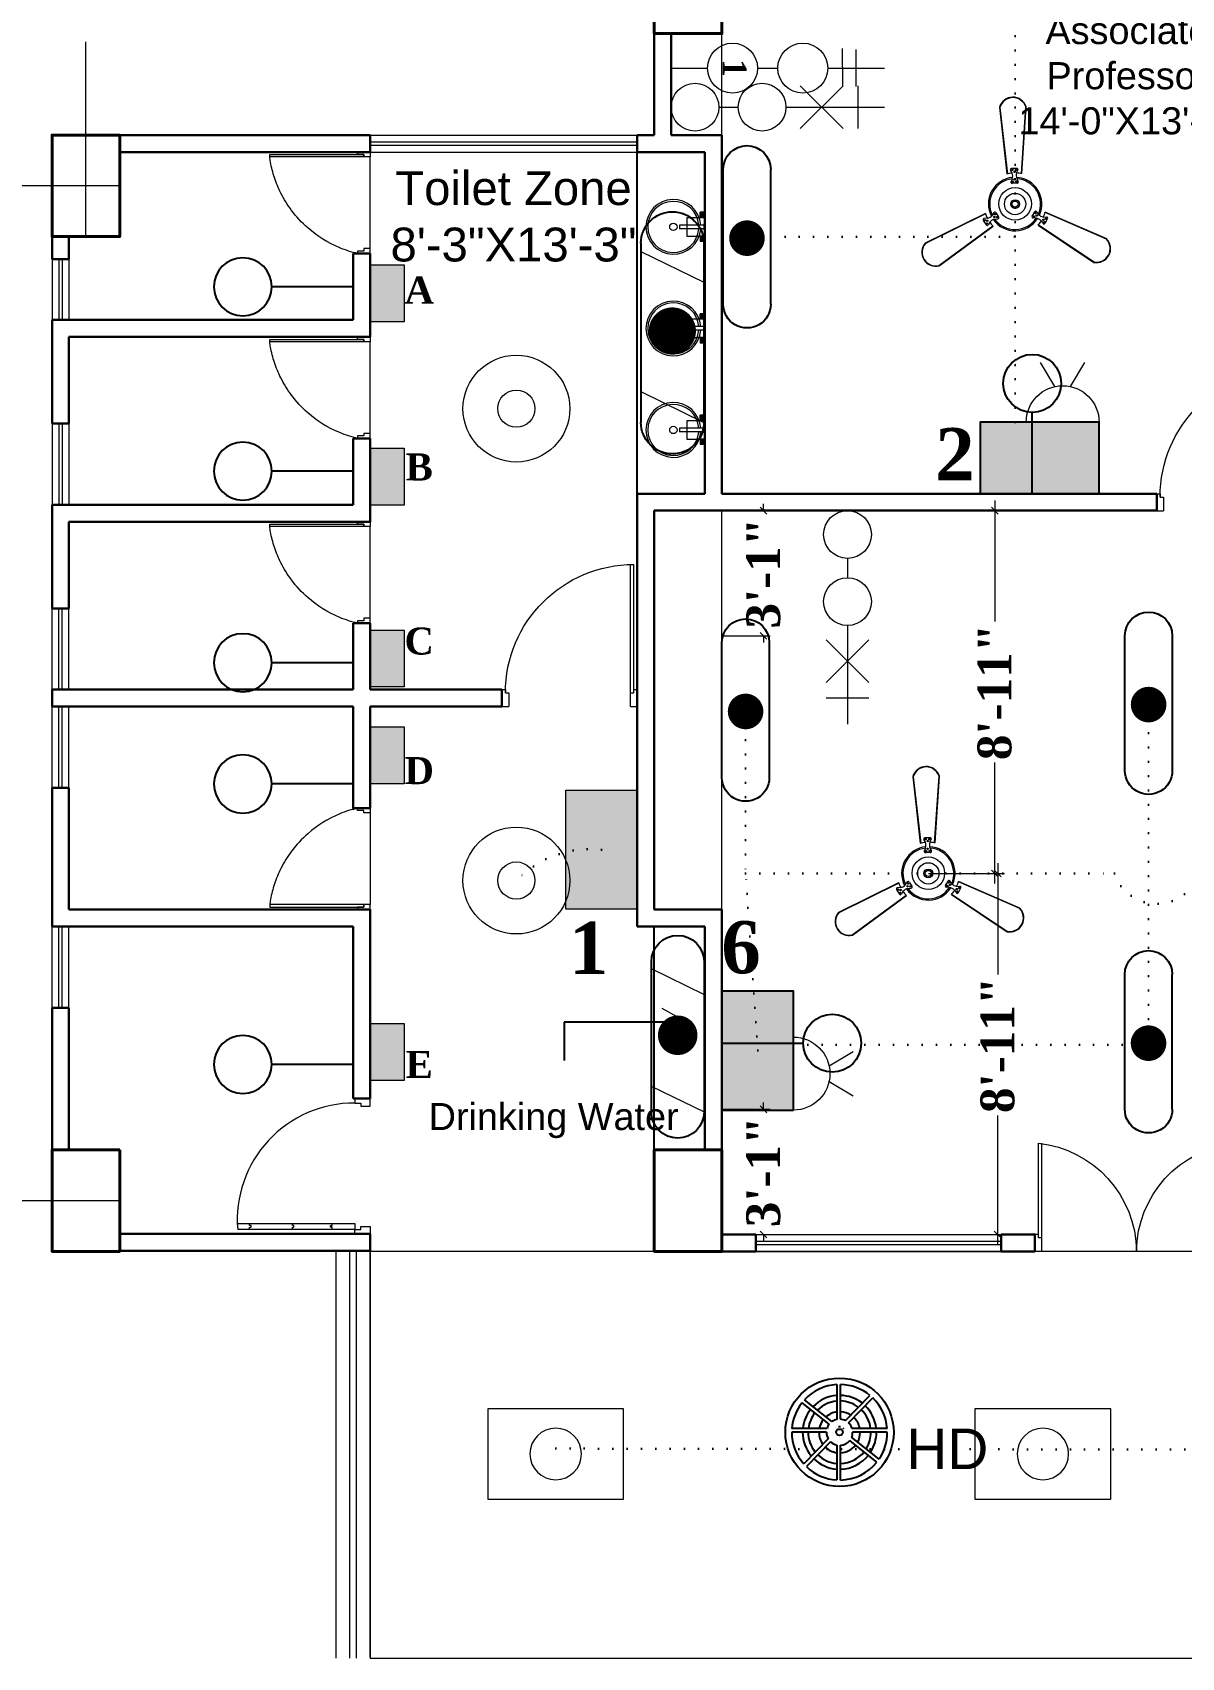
# Model space of a CAD drawing. Header units: inches. Extents: x -12 to 20935469, y -1604 to 24729220.
# Drawn here: x 20824038.1 to 20824377.7, y 24658714.1 to 24659194.3 of the extents above; entities that cross this region are included whole.
import ezdxf

# ---------------------------------------------------------------- set-up
doc = ezdxf.new("R2010")
doc.units = ezdxf.units.IN
doc.header["$LTSCALE"] = 0.03
doc.header["$MEASUREMENT"] = 0
doc.header["$PDMODE"] = 32
doc.header["$PDSIZE"] = 15
for name, pattern in [('ACAD_ISO02W100', [15, 12, -3]), ('ACAD_ISO08W100', [36, 24, -3, 6, -3]), ('DOT', [0.25, 0, -0.25])]:
    doc.linetypes.add(name, pattern=pattern)
for name, color, linetype, lineweight in [('0-elect.fixture-3 fan', 200, 'Continuous', 20), ('2', 7, 'Continuous', 9), ('CL BOX', 90, 'ACAD_ISO02W100', 0), ('column', 1, 'Continuous', 40), ('Dimiention', 75, 'Continuous', 18), ('Door', 7, 'Continuous', 18), ('E-CF', 4, 'Continuous', 30), ('Glass Line', 252, 'Continuous', 9), ('Grid Line', 252, 'Continuous', 18), ('Hatch', 253, 'Continuous', 15), ('line', 7, 'Continuous', 9), ('Main Wall', 7, 'Continuous', 30), ('STAIR', 46, 'Continuous', 15), ('TOILET FIXTURE', 142, 'Continuous', 5), ('wind.', 150, 'Continuous', 20)]:
    doc.layers.add(name, color=color, linetype=linetype, lineweight=lineweight)
for name, color, linetype in [('AC TEXT', 151, 'DOT'), ('DIM TEXT 2025', 7, 'Continuous'), ('FUR', 251, 'Continuous'), ('H', 154, 'Continuous'), ('heat detactor', 8, 'Continuous'), ('SB TEXT', 215, 'DOT'), ('TEXT', 7, 'Continuous'), ('w', 188, 'DOT')]:
    doc.layers.add(name, color=color, linetype=linetype)
doc.styles.add('2', font='swisscl.ttf')
doc.styles.add('RomanS', font='arial.ttf', dxfattribs={"height": 12})
doc.styles.get("Standard").update_dxf_attribs({"font": 'timesbd.ttf'})
doc.dimstyles.new('Standard 8', dxfattribs={"dimtxt": 7, "dimasz": 2, "dimexe": 2, "dimexo": 2, "dimgap": 2, "dimtad": 0, "dimdec": 0, "dimzin": 3, "dimdsep": 46, "dimlunit": 4, "dimtxsty": 'Standard', "dimblk": 'OBLIQUE', "dimcen": 3, "dimdle": 3, "dimclrd": 256, "dimclre": 256, "dimclrt": 256, "dimadec": 0, "dimazin": 0, "dimtfac": 1, "dimtdec": 0, "dimtix": 1, "dimtofl": 0, "dimtmove": 0, "dimatfit": 0, "dimldrblk": 'OBLIQUE', "dimfxl": 1, "dimtolj": 1, "dimtzin": 0, "dimlwd": -1, "dimlwe": -1, "dimarcsym": 0})

# ---------------------------------------------------------------- blocks, each defined once
blk = doc.blocks.new('$D40')
at = {"layer": 'Door'}
for p, q in [((1, 4), (1, 42)), ((2, 0), (2, 41.99)), ((1, 5), (0, 5)), ((40, 5), (38.99, 5)), ((39, 5), (39, 4)), ((2, 0), (0, 0)), ((2, 4), (1, 4)), ((39, 4), (38, 4)), ((38, 4), (38, 0)), ((40, 0), (38, 0))]:
    blk.add_line(p, q, dxfattribs=at)
blk.add_arc((1, 4), 38, 0, 90, dxfattribs=at)
blk = doc.blocks.new('sssss-flat-876')
at = {"layer": 'Door', "linetype": 'Continuous', "ltscale": 3}
blk.add_line((3666.52, 84027.2), (3666.52, 84055.74), dxfattribs=at)
at = {"layer": 'Door', "linetype": 'Continuous', "ltscale": 3, "extrusion": (-7.21527e-09, -3.35624e-18, 1), "elevation": 0}
for points in [[(3666.52, 84057.2), (3666.52, 84055.74), (3668.35, 84055.74), (3668.35, 84056.47), (3670.18, 84056.47), (3670.18, 84057.2)], [(3668.35, 84055.74), (3696.16, 84055.74), (3696.16, 84056.47), (3668.35, 84056.47)]]:
    blk.add_lwpolyline(points, close=True, dxfattribs=at)
at = {"layer": 'Door', "linetype": 'Continuous', "ltscale": 3, "flags": 128}
blk.add_lwpolyline([(3670.18, 84027.2, 0.04096), (3675.47, 84028.9, 0.082496), (3684.93, 84034.78, 0.052187), (3689.72, 84039.97, 0.043988), (3692.86, 84045.05, 0.036571), (3694.75, 84049.63, 0.034751), (3695.92, 84054.2, 0.011435), (3696.16, 84055.74)], format="xyb", dxfattribs=at)
at = {"layer": 'Door', "linetype": 'Continuous', "ltscale": 3}
blk.add_lwpolyline([(3666.52, 84027.2), (3666.52, 84028.66), (3668.35, 84028.66), (3668.35, 84027.93), (3670.18, 84027.93), (3670.18, 84027.2)], close=True, dxfattribs=at)
blk = doc.blocks.new('Door_45')
at = {"layer": 'Door'}
for p, q in [((1.5, 4.97), (1.5, 43.97)), ((3.5, 44.03), (3.5, 4.97)), ((1.5, 40.03), (2.25, 40.03)), ((2.25, 40.03), (2.25, 39.53)), ((2.25, 39.53), (2.75, 39.53)), ((2.75, 39.53), (2.75, 40.03)), ((2.75, 40.03), (3.5, 40.03)), ((1.5, 25.77), (2.25, 25.77)), ((2.25, 25.77), (2.25, 25.27)), ((2.25, 25.27), (2.75, 25.27)), ((2.75, 25.77), (3.5, 25.77)), ((2.75, 25.27), (2.75, 25.77)), ((1.5, 12.57), (2.25, 12.57)), ((2.25, 12.57), (2.25, 13.07)), ((2.25, 13.07), (2.75, 13.07)), ((2.75, 13.07), (2.75, 12.57)), ((2.75, 12.57), (3.5, 12.57)), ((0, -0.03), (0, 4.97)), ((0, 4.97), (1.5, 4.97)), ((3.5, 4.97), (1.5, 4.97)), ((1.5, 4.97), (1.5, 2.97)), ((1.5, 2.97), (2.5, 2.97)), ((2.5, 2.97), (2.5, -0.03)), ((42.5, 3), (42.5, -0.03)), ((43.5, 3), (42.5, 3)), ((45, 5), (43.5, 5)), ((43.5, 5), (43.5, 3)), ((45, -0.03), (45, 5)), ((2.5, -0.03), (0, -0.03)), ((42.5, -0.03), (45, -0.03))]:
    blk.add_line(p, q, dxfattribs=at)
blk.add_arc((4.66, 5.26), 38.84, 359.6233, 94.6685, dxfattribs=at)
blk = doc.blocks.new('7-flat-72')
at = {"layer": 'Glass Line', "color": 8, "ltscale": 20}
for p, q in [((-64476.55, 376959.41), (-64476.55, 376966.61)), ((-64475.47, 376966.61), (-64476.55, 376966.61)), ((-64475.47, 376959.41), (-64475.47, 376966.61)), ((-64478.71, 376960.49), (-64480.33, 376960.49)), ((-64480.33, 376959.52), (-64480.33, 376960.49)), ((-64478.71, 376959.52), (-64480.33, 376959.52)), ((-64480.33, 376959.05), (-64480.33, 376959.41)), ((-64478.71, 376959.41), (-64480.33, 376959.41)), ((-64478.71, 376959.05), (-64480.33, 376959.05)), ((-64480.28, 376959.52), (-64480.28, 376960.49)), ((-64480.15, 376959.52), (-64480.15, 376960.49)), ((-64480.15, 376959.41), (-64480.15, 376959.52)), ((-64479.92, 376959.52), (-64479.92, 376960.49)), ((-64479.52, 376959.52), (-64479.52, 376960.49)), ((-64479.13, 376959.52), (-64479.13, 376960.49)), ((-64478.9, 376959.52), (-64478.9, 376960.49)), ((-64478.89, 376959.41), (-64478.89, 376959.52)), ((-64478.77, 376959.52), (-64478.77, 376960.49)), ((-64478.71, 376959.52), (-64478.71, 376960.49)), ((-64478.71, 376959.05), (-64478.71, 376959.41)), ((-64475.11, 376959.41), (-64476.91, 376959.41)), ((-64476.91, 376959.05), (-64476.91, 376959.41)), ((-64475.11, 376959.05), (-64476.91, 376959.05)), ((-64475.11, 376959.05), (-64475.11, 376959.41)), ((-64473.31, 376960.49), (-64471.69, 376960.49)), ((-64473.31, 376959.52), (-64473.31, 376960.49)), ((-64473.31, 376959.52), (-64471.69, 376959.52)), ((-64473.31, 376959.05), (-64473.31, 376959.41)), ((-64473.31, 376959.41), (-64471.69, 376959.41)), ((-64473.31, 376959.05), (-64471.69, 376959.05)), ((-64473.26, 376959.52), (-64473.26, 376960.49)), ((-64473.13, 376959.52), (-64473.13, 376960.49)), ((-64473.13, 376959.41), (-64473.13, 376959.52)), ((-64472.9, 376959.52), (-64472.9, 376960.49)), ((-64472.5, 376959.52), (-64472.5, 376960.49)), ((-64472.11, 376959.52), (-64472.11, 376960.49)), ((-64471.88, 376959.52), (-64471.88, 376960.49)), ((-64471.87, 376959.41), (-64471.87, 376959.52)), ((-64471.75, 376959.52), (-64471.75, 376960.49)), ((-64471.69, 376959.52), (-64471.69, 376960.49)), ((-64471.69, 376959.05), (-64471.69, 376959.41))]:
    blk.add_line(p, q, dxfattribs=at)
blk.add_circle((-64476.02, 376968.4, 0), 1.08, dxfattribs=at)
for radius, start, end in [(8.1, 273.8334, 266.1883), (7.55, 274.115, 265.9068)]:
    blk.add_arc((-64476.02, 376968.4, 0), radius, start, end, dxfattribs=at)
blk = doc.blocks.new('SFSFSFS-flat-72')
at = {"layer": 'TOILET FIXTURE', "ltscale": 0.2}
blk.add_lwpolyline([(-3918.47, -3608.1), (-3918.47, -3602.7), (-3923.87, -3602.7), (-3923.87, -3608.1)], close=True, dxfattribs=at)
at = {"layer": 'TOILET FIXTURE', "ltscale": 20}
blk.add_blockref('7-flat-72', (60554.84, -380567.16), dxfattribs=at)
blk = doc.blocks.new('A$C36295410')
at = {"layer": 'Door'}
for p, q in [((1, 4), (1, 32)), ((2, 0), (2, 31.98)), ((58, 0), (58, 31.98)), ((59, 4), (59, 32)), ((1, 5), (0, 5)), ((59, 5), (60, 5)), ((2, 4), (1, 4)), ((58, 4), (59, 4)), ((2, 0), (0, 0)), ((58, 0), (60, 0))]:
    blk.add_line(p, q, dxfattribs=at)
for centre, start, end in [((-2.53, -0.34), 0.5906, 83.7783), ((62.53, -0.34), 96.2217, 179.4094)]:
    blk.add_arc(centre, 32.53, start, end, dxfattribs=at)
blk = doc.blocks.new('GRID')
at = {"layer": 'Grid Line', "color": 252, "linetype": 'ACAD_ISO08W100', "lineweight": 9, "ltscale": 80, "true_color": 0x939598}
for p, q in [((20820144.28, 24639296.33), (20820144.28, 24639521.54)), ((20820154.14, 24639311.34), (20819943.28, 24639311.34)), ((20820154.14, 24639011.47), (20819943.28, 24639011.47))]:
    blk.add_line(p, q, dxfattribs=at)
blk = doc.blocks.new('_Oblique')
at = {"color": 0, "linetype": 'ByBlock', "lineweight": -2}
blk.add_line((-0.5, -0.5), (0.5, 0.5), dxfattribs=at)
blk = doc.blocks.new('*D119')
at = {"layer": 'Defpoints', "color": 0, "transparency": 16777216}
for p in [(20824302.87, 24658945.83), (20824323.36, 24658945.83), (20824302.87, 24658839.14)]:
    blk.add_point(p, dxfattribs=at)
at = {"layer": 'DIM TEXT 2025', "lineweight": 0, "transparency": 16777216}
for p, q in [((20824323.36, 24658948.83), (20824323.36, 24658915.95)), ((20824302.87, 24658945.83), (20824325.36, 24658945.83)), ((20824323.36, 24658836.14), (20824323.36, 24658874.34)), ((20824302.87, 24658839.14), (20824325.36, 24658839.14))]:
    blk.add_line(p, q, dxfattribs=at)
at = {"layer": 'DIM TEXT 2025', "lineweight": 0, "transparency": 16777216, "xscale": 2, "yscale": 2, "zscale": 2}
for p, rotation in [((20824323.36, 24658945.83), 90), ((20824323.36, 24658839.14), 270)]:
    blk.add_blockref('_Oblique', p, dxfattribs=dict(at, rotation=rotation))
at = {"layer": 'DIM TEXT 2025', "lineweight": 0, "transparency": 16777216, "insert": (20824323.36, 24658895.15), "char_height": 10, "attachment_point": 5, "rotation": 90}
blk.add_mtext('\\A1;8\'-11"', dxfattribs=at)
blk = doc.blocks.new('*D120')
at = {"layer": 'Defpoints', "color": 0, "transparency": 16777216}
for p in [(20824302.88, 24659053.02), (20824322.48, 24659053.02), (20824302.87, 24658945.83)]:
    blk.add_point(p, dxfattribs=at)
at = {"layer": 'DIM TEXT 2025', "lineweight": 0, "transparency": 16777216}
for p, q in [((20824302.88, 24659053.02), (20824324.48, 24659053.02)), ((20824322.48, 24659056.02), (20824322.48, 24659020.23)), ((20824322.48, 24658942.83), (20824322.48, 24658978.62)), ((20824302.87, 24658945.83), (20824324.48, 24658945.83))]:
    blk.add_line(p, q, dxfattribs=at)
at = {"layer": 'DIM TEXT 2025', "lineweight": 0, "transparency": 16777216, "xscale": 2, "yscale": 2, "zscale": 2}
for p, rotation in [((20824322.48, 24659053.02), 90), ((20824322.48, 24658945.83), 270)]:
    blk.add_blockref('_Oblique', p, dxfattribs=dict(at, rotation=rotation))
at = {"layer": 'DIM TEXT 2025', "lineweight": 0, "transparency": 16777216, "insert": (20824322.48, 24658999.43), "char_height": 10, "attachment_point": 5, "rotation": 90}
blk.add_mtext('\\A1;8\'-11"', dxfattribs=at)
blk = doc.blocks.new('E-CF')
at = {"layer": '0-elect.fixture-3 fan', "color": 230, "linetype": 'ByBlock', "lineweight": 13, "ltscale": 5}
for p, q in [((-1.45, 6.53), (-2.38, 20.87)), ((-1.35, 6.55), (-2.29, 20.85)), ((3.24, 20.73), (1.65, 6.48)), ((3.34, 20.73), (1.74, 6.45)), ((-19.63, -7.46), (-6.46, -1.71)), ((-19.57, -7.54), (-6.43, -1.8)), ((6.34, -2.1), (19.2, -8.44)), ((6.37, -2.01), (19.25, -8.36)), ((-4.99, -4.44), (-16.92, -12.4)), ((-4.93, -4.51), (-16.88, -12.49)), ((16.28, -13.26), (4.71, -4.73)), ((16.32, -13.17), (4.78, -4.66))]:
    blk.add_line(p, q, dxfattribs=at)
at = {"layer": '0-elect.fixture-3 fan', "color": 232, "linetype": 'ByBlock', "lineweight": 13, "ltscale": 5}
for p, q in [((-0.33, 6.68), (-0.62, 7.28)), ((-0.29, 7.46), (-0.15, 7.2)), ((-0.02, 6.87), (0.23, 7.01)), ((0.48, 7.43), (0.62, 7.18)), ((0.63, 6.66), (0.96, 7.25)), ((-0.35, 5.43), (-0.66, 4.81)), ((-0.35, 4.97), (-0.22, 4.72)), ((0.04, 5.2), (0.29, 5.33)), ((0.42, 4.9), (0.56, 4.65)), ((0.6, 5.41), (0.87, 4.78)), ((-6.08, -2.77), (-6.75, -2.79)), ((-6.68, -3.29), (-6.53, -3.05)), ((-5.94, -3.44), (-6.18, -3.29)), ((-4.99, -2.18), (-4.57, -1.62)), ((-4.52, -2.55), (-4.76, -2.41)), ((-4.53, -3.01), (-3.84, -2.97)), ((-4.46, -2.08), (-4.31, -1.83)), ((-4.13, -2.78), (-3.98, -2.54)), ((4.38, -3.22), (3.69, -3.14)), ((4.03, -2.81), (3.74, -2.8)), ((4.47, -2.17), (4.18, -2.17)), ((4.47, -2.63), (4.47, -2.91)), ((4.87, -2.41), (4.49, -1.83)), ((5.94, -3.05), (6.61, -3.1)), ((5.95, -3.42), (5.94, -3.7)), ((6.6, -3.47), (6.31, -3.46)), ((-6.31, -3.97), (-6.16, -3.73)), ((-5.62, -3.61), (-6, -4.17)), ((5.44, -3.87), (5.79, -4.45)), ((6.19, -4.13), (5.9, -4.12))]:
    blk.add_line(p, q, dxfattribs=at)
at = {"layer": '0-elect.fixture-3 fan', "color": 5, "lineweight": 13}
blk.add_line((0, 0), (0, 0), dxfattribs=at)
at = {"layer": '0-elect.fixture-3 fan', "color": 230, "linetype": 'ByBlock', "lineweight": 13, "ltscale": 5, "extrusion": (0, 0, -1)}
for centre, major_axis, start_param, end_param in [((0.46, 19.91), (-2.12, 2.12), 5.823867, 8.359631), ((0.46, 19.91), (-2.05, 2.05), 5.830329, 8.353169), ((0, 0), (-4.05, 4.05), 5.068563, 7.021343), ((0, 0), (-3.85, 3.85), 5.085186, 7.003917), ((0, 0), (4.72, 4.72), -1.003222, -0.833722), ((0, 0), (-4.05, 4.05), 0.879773, 2.832553), ((0, 0), (-3.85, 3.85), 0.896396, 2.815126), ((0, 0), (4.72, 4.72), -0.690743, -0.521244), ((0, 0), (-4.72, 4.72), 5.068843, 5.238343), ((0, 0), (4.05, 4.05), 1.403372, 3.356151), ((0, 0), (-3.85, 3.85), 2.990791, 4.909522), ((0, 0), (-4.72, 4.72), 2.66197, 2.831469), ((0, 0), (4.72, 4.72), 3.185569, 3.355068), ((0, 0), (4.72, 4.72), 1.403652, 1.573151), ((-17.47, -9.55), (-2.12, 2.12), 3.729471, 6.265236), ((-17.47, -9.55), (-2.05, 2.05), 3.735934, 6.258773), ((17, -10.35), (-2.12, 2.12), 1.635076, 4.170841), ((17, -10.35), (2.05, 2.05), 0.070743, 2.593582)]:
    blk.add_ellipse(centre, major_axis=major_axis, ratio=1, start_param=start_param, end_param=end_param, dxfattribs=at)
at = {"layer": '0-elect.fixture-3 fan', "color": 232, "linetype": 'ByBlock', "lineweight": 13, "ltscale": 5, "extrusion": (0, 0, -1)}
for centre, major_axis, start_param, end_param in [((-0.41, 7.39), (-0.169, 0.169), 5.038692, 7.013305), ((0, 0), (5.4, 5.4), -0.840677, -0.683789), ((-0.22, 7.33), (0.101, 0.101), 3.926991, 10.210176), ((0.11, 6.94), (0.101, 0.101), 3.926991, 10.210176), ((0.55, 7.31), (0.101, 0.101), 3.926991, 10.210176), ((0.75, 7.36), (-0.169, 0.169), 0.887007, 2.86162), ((-0.44, 4.71), (0.169, 0.169), 2.26283, 4.381754), ((-0.28, 4.84), (0.101, 0.101), 3.926991, 10.210176), ((0, 0), (3.17, 3.17), -0.878763, -0.645703), ((-2.18, 6.1), (-1.37, 1.37), 2.052913, 2.705807), ((0.17, 5.27), (0.101, 0.101), 3.926991, 10.210176), ((0.49, 4.78), (0.101, 0.101), 3.926991, 10.210176), ((2.58, 5.99), (1.46, 1.46), 3.643048, 4.257264), ((0.66, 4.68), (0.169, 0.169), 0.376965, 2.49589), ((-6.75, -3.02), (0.169, 0.169), 3.505001, 5.479614), ((0, 0), (-5.4, 5.4), 4.91891, 5.075797), ((-6.6, -3.17), (0.101, 0.101), 3.926991, 10.210176), ((-6.06, -3.36), (0.101, 0.101), 3.926991, 10.210176), ((-6.47, -0.75), (1.46, 1.46), 1.548653, 2.162869), ((-4.19, -4.93), (-1.37, 1.37), 6.241703, 6.894597), ((-4.64, -2.48), (-0.101, 0.101), 5.497787, 11.780972), ((-4.38, -1.76), (-0.169, 0.169), 6.136552, 8.255476), ((-4.38, -1.96), (-0.101, 0.101), 5.497787, 11.780972), ((-4.05, -2.66), (0.101, 0.101), 3.926991, 10.210176), ((0, 0), (-3.17, 3.17), 4.880824, 5.113884), ((-3.86, -2.73), (0.169, 0.169), 0.168435, 2.287359), ((3.72, -2.9), (0.169, 0.169), 2.471361, 4.590285), ((0, 0), (-3.17, 3.17), 2.786429, 3.019489), ((3.89, -2.81), (0.101, 0.101), 3.926991, 10.210176), ((4.29, -1.97), (-0.169, 0.169), 5.928021, 8.046946), ((4.33, -2.17), (0.101, 0.101), 3.926991, 10.210176), ((4.47, -2.77), (0.101, 0.101), 3.926991, 10.210176), ((3.89, -5.22), (-1.46, 1.46), 1.025054, 1.63927), ((6.36, -1.16), (1.37, 1.37), 2.576511, 3.229406), ((5.95, -3.56), (-0.101, 0.101), 5.497787, 11.780972), ((0, 0), (-5.4, 5.4), 2.824515, 2.981402), ((6.45, -3.47), (-0.101, 0.101), 5.497787, 11.780972), ((6.6, -3.33), (-0.169, 0.169), 0.849902, 2.824515), ((-6.19, -4.04), (0.169, 0.169), 1.373501, 3.348114), ((-6.24, -3.85), (0.101, 0.101), 3.926991, 10.210176), ((6, -4.32), (-0.169, 0.169), 2.981402, 4.956015), ((6.05, -4.13), (0.101, 0.101), 3.926991, 10.210176)]:
    blk.add_ellipse(centre, major_axis=major_axis, ratio=1, start_param=start_param, end_param=end_param, dxfattribs=at)
at = {"layer": '0-elect.fixture-3 fan', "linetype": 'ByBlock', "lineweight": 13, "ltscale": 5, "extrusion": (0, 0, -1)}
blk.add_ellipse((0.01, 0.03), major_axis=(-2.47, 2.47), ratio=1, start_param=5.497787, end_param=11.780972, dxfattribs=at)
at = {"layer": '0-elect.fixture-3 fan', "color": 200, "linetype": 'ByBlock', "lineweight": 13, "ltscale": 5, "extrusion": (0, 0, -1)}
blk.add_ellipse((0, 0), major_axis=(-1.61, 1.61), ratio=1, start_param=5.497787, end_param=11.780972, dxfattribs=at)
at = {"layer": '0-elect.fixture-3 fan', "color": 190, "linetype": 'ByBlock', "lineweight": 13, "ltscale": 5, "extrusion": (0, 0, -1)}
for major_axis, start_param, end_param in [((0.666, 0.666), 3.926991, 10.210176), ((-0.461, 0.461), 5.497787, 11.780972)]:
    blk.add_ellipse((0, 0), major_axis=major_axis, ratio=1, start_param=start_param, end_param=end_param, dxfattribs=at)
blk = doc.blocks.new('*D121')
at = {"layer": 'Defpoints', "color": 0, "transparency": 16777216}
for p in [(20824241.85, 24658876.13), (20824254.13, 24658876.13), (20824241.87, 24658839.14)]:
    blk.add_point(p, dxfattribs=at)
at = {"layer": 'DIM TEXT 2025', "lineweight": 0, "transparency": 16777216}
for p, q in [((20824241.85, 24658876.13), (20824256.13, 24658876.13)), ((20824254.13, 24658876.13), (20824254.13, 24658878.13)), ((20824241.87, 24658839.14), (20824256.13, 24658839.14)), ((20824254.13, 24658839.14), (20824254.13, 24658837.14))]:
    blk.add_line(p, q, dxfattribs=at)
at = {"layer": 'DIM TEXT 2025', "lineweight": 0, "transparency": 16777216, "xscale": 2, "yscale": 2, "zscale": 2}
for p, rotation in [((20824254.13, 24658876.13), 270), ((20824254.13, 24658839.14), 90)]:
    blk.add_blockref('_Oblique', p, dxfattribs=dict(at, rotation=rotation))
at = {"layer": 'DIM TEXT 2025', "lineweight": 0, "transparency": 16777216, "insert": (20824254.13, 24658857.64), "char_height": 10, "attachment_point": 5, "rotation": 90}
blk.add_mtext('\\A1;3\'-1"', dxfattribs=at)
blk = doc.blocks.new('*D122')
at = {"layer": 'Defpoints', "color": 0, "transparency": 16777216}
for p in [(20824241.85, 24659053.03), (20824254.13, 24659053.03), (20824241.87, 24659016.04)]:
    blk.add_point(p, dxfattribs=at)
at = {"layer": 'DIM TEXT 2025', "lineweight": 0, "transparency": 16777216}
for p, q in [((20824241.85, 24659053.03), (20824256.13, 24659053.03)), ((20824254.13, 24659053.03), (20824254.13, 24659055.03)), ((20824241.87, 24659016.04), (20824256.13, 24659016.04)), ((20824254.13, 24659016.04), (20824254.13, 24659014.04))]:
    blk.add_line(p, q, dxfattribs=at)
at = {"layer": 'DIM TEXT 2025', "lineweight": 0, "transparency": 16777216, "xscale": 2, "yscale": 2, "zscale": 2}
for p, rotation in [((20824254.13, 24659053.03), 270), ((20824254.13, 24659016.04), 90)]:
    blk.add_blockref('_Oblique', p, dxfattribs=dict(at, rotation=rotation))
at = {"layer": 'DIM TEXT 2025', "lineweight": 0, "transparency": 16777216, "insert": (20824254.13, 24659034.54), "char_height": 10, "attachment_point": 5, "rotation": 90}
blk.add_mtext('\\A1;3\'-1"', dxfattribs=at)
blk = doc.blocks.new('FDDF')
at = {"layer": 'line', "color": 6, "linetype": 'Continuous', "lineweight": 25, "ltscale": 50}
for p, q in [((7351582.6, 3307777.3), (7351582.6, 3307351.8)), ((7351732.3, 3307777.3), (7351732.3, 3307351.8))]:
    blk.add_line(p, q, dxfattribs=at)
at = {"layer": 'line', "color": 6, "linetype": 'Continuous', "lineweight": 40, "ltscale": 50, "const_width": 56.1}
blk.add_lwpolyline([(7351657.4, 3307596.9, 1), (7351657.4, 3307540.8, 1)], format="xyb", close=True, dxfattribs=at)
at = {"layer": 'line', "color": 6, "linetype": 'Continuous', "lineweight": 25, "ltscale": 50}
for centre, start, end in [((7351657.4, 3307777.3), 0, 180), ((7351657.4, 3307351.8), 180, 0)]:
    blk.add_arc(centre, 74.8, start, end, dxfattribs=at)
blk = doc.blocks.new('bulb')
at = {"layer": 'line', "color": 4, "lineweight": 25, "ltscale": 50}
for p, q in [((20823168.7, 24658803.9), (20823168.7, 24658777.61)), ((20823168.7, 24658790.76), (20823209.88, 24658790.76))]:
    blk.add_line(p, q, dxfattribs=at)
blk.add_circle((20823224.56, 24658790.76), 14.68, dxfattribs=at)
blk = doc.blocks.new('fgftrfteter')
at = {"layer": 'Dimiention', "color": 4, "ltscale": 50}
for p, q in [((4580894.6, 2288122.5), (4580807.5, 2288269.4)), ((4580988.8, 2288122.5), (4581075.8, 2288269.4)), ((4580719.7, 2287905.6), (4581163.6, 2287905.6))]:
    blk.add_line(p, q, dxfattribs=at)
blk.add_arc((4580941.7, 2287905.6), 221.9, 0, 180, dxfattribs=at)
blk = doc.blocks.new('2PIN')
at = {"layer": 'H', "true_color": 0x000000, "transparency": 33554567}
h = blk.add_hatch(color=18, dxfattribs=at)
h.dxf.hatch_style = 1
h.paths.add_polyline_path([(20823026.99, 24658981.16), (20822972.29, 24658981.16), (20822972.29, 24658948.3), (20823026.99, 24658948.3)])
blk.add_lwpolyline([(20822972.29, 24658981.16), (20823026.99, 24658981.16), (20823026.99, 24658948.3), (20822972.29, 24658948.3)], close=True)
at = {"layer": '2', "color": 6, "lineweight": 25, "transparency": 33554648, "xscale": 0.07559514081214198, "yscale": 0.07559514081214198, "zscale": 0.07559514081214198}
blk.add_blockref('fgftrfteter', (20476692.14, 24486026.62), dxfattribs=at)
blk = doc.blocks.new('JJUJUJUKI')
at = {"layer": 'line', "color": 6, "ltscale": 50}
for p, q in [((7363094.9, 3291793.9), (7362945.3, 3291866.9)), ((7363094.9, 3291460.9), (7362945.3, 3291533.9))]:
    blk.add_line(p, q, dxfattribs=at)
at = {"layer": 'line', "color": 5, "xscale": -1, "rotation": 180}
blk.add_blockref('FDDF', (11362.6, 6599218.7), dxfattribs=at)
blk = doc.blocks.new('RTRT')
at = {"layer": 'line', "color": 5}
blk.add_blockref('JJUJUJUKI', (0, 0), dxfattribs=at)
blk = doc.blocks.new('JUJUJUKIII')
at = {"layer": 'H', "ltscale": 50, "true_color": 0x999999, "transparency": 33554556}
h = blk.add_hatch(color=253, dxfattribs=at)
h.dxf.hatch_style = 1
h.paths.add_polyline_path([(7363219.9, 3291034.2), (7363425.7, 3291034.2), (7363425.7, 3291376.7), (7363219.9, 3291376.7)])
at = {"layer": 'Dimiention', "color": 4, "ltscale": 50}
blk.add_lwpolyline([(7363219.9, 3291034.2), (7363425.7, 3291034.2), (7363425.7, 3291376.7), (7363219.9, 3291376.7)], close=True, dxfattribs=at)
blk = doc.blocks.new('GGGFGFG')
at = {"layer": 'line', "color": 4, "ltscale": 50}
for p, q in [((7356688.2, 3293208.1), (7357003, 3293208.1)), ((7356688.2, 3292998.4), (7356688.2, 3293208.1)), ((7357003, 3293208.1), (7357003, 3292998.4)), ((7357003, 3292998.4), (7356688.2, 3292998.4))]:
    blk.add_line(p, q, dxfattribs=at)
blk.add_circle((7356845.6, 3293103.2), 59.6, dxfattribs=at)
blk = doc.blocks.new('GYTT')
at = {"layer": 'line', "color": 4, "ltscale": 50}
for radius in [19.73, 6.87]:
    blk.add_circle((20859470.76, -1441350.36), radius, dxfattribs=at)
blk = doc.blocks.new('rfgrtrtgrtgr')
at = {"layer": 'Dimiention', "ltscale": 50}
for p, q in [((11249437.2, 1692057.9), (11249437.5, 1691968.7)), ((11249469.8, 1692055.5), (11249470, 1691966.3)), ((11249506, 1692013.3), (11249368.7, 1692013.3)), ((11249675.2, 1692013.3), (11249626.5, 1692013.3)), ((11249883.8, 1692013.3), (11249795.7, 1692013.3))]:
    blk.add_line(p, q, dxfattribs=at)
for centre in [(11249566.2, 1692013.3), (11249735.5, 1692013.3)]:
    blk.add_circle(centre, 60.2, dxfattribs=at)
blk = doc.blocks.new('gy')
at = {"layer": 'Dimiention', "color": 18, "ltscale": 50, "true_color": 0x000000}
for p, q in [((3543686.26, 5183217.13), (3543686.26, 5183211.14)), ((3543688.4, 5183217.13), (3543694.39, 5183211.14)), ((3543694.39, 5183217.13), (3543688.4, 5183211.14)), ((3543696.38, 5183214.14), (3543682.58, 5183214.14)), ((3543705.77, 5183214.14), (3543703.06, 5183214.14))]:
    blk.add_line(p, q, dxfattribs=at)
for centre in [(3543699.72, 5183214.14), (3543709.11, 5183214.14)]:
    blk.add_circle(centre, 3.34, dxfattribs=at)
blk = doc.blocks.new('heat detaCTOR')
for p, q in [((20826806.99, 24664335.71), (20826806.99, 24664325.41)), ((20826808.1, 24664325.48), (20826808.1, 24664335.73)), ((20826804.72, 24664323.99), (20826796.69, 24664330.35)), ((20826805.53, 24664324.77), (20826797.4, 24664331.19)), ((20826809.56, 24664325.06), (20826816.75, 24664332.51)), ((20826810.46, 24664324.4), (20826817.58, 24664331.78)), ((20826803.91, 24664321.62), (20826793.66, 24664321.62)), ((20826804.07, 24664322.73), (20826793.7, 24664322.73)), ((20826819.48, 24664313.72), (20826811.36, 24664320.16)), ((20826821.85, 24664322.73), (20826811.48, 24664322.73)), ((20826821.9, 24664321.62), (20826811.65, 24664321.62)), ((20826804.41, 24664319.72), (20826797.2, 24664312.27)), ((20826805.09, 24664318.84), (20826797.97, 24664311.46)), ((20826806.99, 24664317.83), (20826806.99, 24664307.52)), ((20826808.1, 24664307.5), (20826808.1, 24664317.77)), ((20826818.83, 24664312.83), (20826810.79, 24664319.19))]:
    blk.add_line(p, q)
at = {"layer": 'heat detactor'}
for radius in [16.02, 0.961]:
    blk.add_circle((20826807.78, 24664321.62), radius, dxfattribs=at)
at = {"layer": 'heat detactor', "ltscale": 50}
for radius, start, end in [(14.12, 93.1805, 137.2895), (14.12, 50.5228, 88.685), (14.12, 141.7875, 175.4795), (9.26, 95.4082, 134.2403), (9.26, 53.6686, 87.7533), (14.12, 4.5205, 46.0244), (9.26, 141.9072, 172.3309), (6.08, 142.0004, 169.5114), (6.08, 97.3867, 131.5175), (3.87, 101.6639, 125.5893), (6.08, 56.4828, 86.9346), (3.87, 62.6166, 85.1763), (6.08, 10.4886, 45.9945), (9.26, 7.6691, 45.9996), (14.12, 179.9779, 221.5042), (9.26, 180, 218.3584), (6.08, 180, 215.5442), (3.87, 180, 209.4431), (3.87, 142.2004, 163.3657), (1.65, 78.6551, 101.3184), (1.65, 42.0404, 45.9436), (3.87, 16.6343, 45.9836), (3.87, 337.7128, 0), (6.08, 331.7846, 0), (9.26, 329.0619, 0), (14.12, 326.0126, 0.0221), (9.26, 226.0274, 264.5918), (6.08, 226.0325, 262.6133), (3.87, 226.0434, 258.3361), (3.87, 274.8237, 321.1017), (6.08, 273.0654, 321.3017), (9.26, 272.2467, 321.395), (14.12, 226.0026, 266.8195), (14.12, 271.315, 321.5146)]:
    blk.add_arc((20826807.78, 24664321.62), radius, start, end, dxfattribs=at)
at = {"layer": 'heat detactor'}
for start, end in [(94.5899, 135.3638), (52.5077, 88.0926), (6.5061, 46.0017), (141.8685, 173.4939), (180, 219.5193), (327.9383, 0), (226.0253, 265.4101), (271.9074, 321.4336)]:
    blk.add_arc((20826807.78, 24664321.62), 10.91, start, end, dxfattribs=at)
at = {"insert": (20826827.55, 24664322.73), "char_height": 12, "attachment_point": 1, "style": 'RomanS'}
blk.add_mtext_dynamic_manual_height_columns('HD', width=23.193, gutter_width=60, heights=[0], dxfattribs=at)

msp = doc.modelspace()

# ---------------------------------------------------------------- linework, layer by layer
for p, q in [((20824216.85, 24659058.03), (20824216.85, 24659158.99)), ((20824221.85, 24658864.1), (20824221.85, 24658930.14)), ((20824231.47, 24658901.84), (20824195.24, 24658901.84)), ((20824195.24, 24658901.84), (20824195.24, 24658890.59)), ((20824132.85, 24658839.3), (20824137.85, 24658839.3)), ((20824132.87, 24658839.3), (20824137.87, 24658839.3)), ((20824334.38, 24658839.14), (20824334.38, 24658834.14))]:
    msp.add_line(p, q)
at = {"color": 252, "lineweight": 5}
msp.add_line((20824216.87, 24659054.76), (20824216.87, 24659158.99), dxfattribs=at)
at = {"layer": 'column', "lineweight": 40, "ltscale": 20}
for points in [[(20824241.85, 24659223.99), (20824221.85, 24659223.99), (20824221.85, 24659193.99), (20824241.85, 24659193.99)], [(20824063.88, 24659163.99), (20824043.88, 24659163.99), (20824043.88, 24659133.99), (20824063.88, 24659133.99)], [(20824063.88, 24658864.13), (20824043.88, 24658864.13), (20824043.88, 24658834.13), (20824063.88, 24658834.13)], [(20824241.85, 24658864.1), (20824221.85, 24658864.1), (20824221.85, 24658834.13), (20824241.85, 24658834.13)]]:
    msp.add_lwpolyline(points, close=True, dxfattribs=at)
at = {"layer": 'Hatch', "lineweight": 5}
for p, q in [((20824241.85, 24659163.99), (20824241.85, 24659193.98)), ((20824241.85, 24658935.14), (20824241.85, 24659053.03))]:
    msp.add_line(p, q, dxfattribs=at)
at = {"layer": 'Hatch'}
msp.add_lwpolyline([(20825274.35, 24658593.02), (20825274.34, 24658834.12), (20825139.37, 24658834.12), (20825139.37, 24659149.16), (20824959.82, 24659149.16), (20824959.82, 24658834.12), (20824137.87, 24658834.12), (20824137.87, 24658713.95), (20824781.87, 24658713.97), (20824781.87, 24658593.02)], close=True, dxfattribs=at)
at = {"layer": 'Main Wall', "lineweight": 30}
for p, q in [((20824221.85, 24659163.99), (20824221.85, 24659193.99)), ((20824226.85, 24659163.99), (20824226.85, 24659193.99)), ((20824063.88, 24659163.99), (20824137.85, 24659163.99)), ((20824137.85, 24659158.99), (20824137.85, 24659163.99)), ((20824216.85, 24659163.99), (20824221.85, 24659163.99)), ((20824216.85, 24659158.99), (20824216.85, 24659163.99)), ((20824226.85, 24659163.99), (20824241.85, 24659163.99)), ((20824241.85, 24659058.03), (20824241.85, 24659163.99)), ((20824063.88, 24659158.99), (20824137.85, 24659158.99)), ((20824216.85, 24659158.99), (20824236.85, 24659158.99)), ((20824236.85, 24659058.03), (20824236.85, 24659158.99)), ((20824043.88, 24659127.37), (20824043.88, 24659133.99)), ((20824132.85, 24659128.99), (20824137.85, 24659128.99)), ((20824132.85, 24659128.99), (20824132.85, 24659109.37)), ((20824132.85, 24659109.37), (20824043.88, 24659109.37)), ((20824043.88, 24659078.76), (20824043.88, 24659109.37)), ((20824137.85, 24659104.37), (20824048.88, 24659104.37)), ((20824132.85, 24659074.37), (20824132.85, 24659054.76)), ((20824137.85, 24659074.37), (20824132.85, 24659074.37)), ((20824216.85, 24659000.14), (20824216.85, 24659058.03)), ((20824216.85, 24659058.03), (20824236.85, 24659058.03)), ((20824370.37, 24659058.02), (20824241.85, 24659058.03)), ((20824370.37, 24659053.02), (20824370.37, 24659058.02)), ((20824132.85, 24659054.76), (20824043.88, 24659054.76)), ((20824043.88, 24659024.14), (20824043.88, 24659054.76)), ((20824221.85, 24658935.14), (20824221.85, 24659053.03)), ((20824221.85, 24659053.03), (20824241.85, 24659053.03)), ((20824370.37, 24659053.02), (20824241.85, 24659053.03)), ((20824137.85, 24659049.76), (20824048.88, 24659049.76)), ((20824048.88, 24659049.76), (20824048.88, 24659024.14)), ((20824043.88, 24659024.14), (20824048.88, 24659024.14)), ((20824137.85, 24659019.76), (20824132.85, 24659019.76)), ((20824043.88, 24659000.14), (20824132.85, 24659000.14)), ((20824043.88, 24658995.14), (20824043.88, 24659000.14)), ((20824176.85, 24658995.14), (20824176.85, 24659000.14)), ((20824216.85, 24658930.14), (20824216.85, 24659000.14)), ((20824132.85, 24658995.14), (20824043.88, 24658995.14)), ((20824132.85, 24658965.14), (20824132.85, 24658995.14)), ((20824137.85, 24658965.14), (20824137.85, 24658995.14)), ((20824176.85, 24658995.14), (20824137.85, 24658995.14)), ((20824048.88, 24658971.14), (20824043.88, 24658971.14)), ((20824043.88, 24658930.14), (20824043.88, 24658971.14)), ((20824048.88, 24658971.14), (20824048.88, 24658935.14)), ((20824137.85, 24658965.14), (20824132.85, 24658965.14)), ((20824137.85, 24658935.14), (20824048.88, 24658935.14)), ((20824137.85, 24658879.3), (20824137.85, 24658935.14)), ((20824221.85, 24658935.14), (20824241.85, 24658935.14)), ((20824241.85, 24658864.12), (20824241.85, 24658935.14)), ((20824132.85, 24658930.14), (20824043.88, 24658930.14)), ((20824132.85, 24658879.3), (20824132.85, 24658930.14)), ((20824216.85, 24658930.14), (20824236.85, 24658930.14)), ((20824236.85, 24658864.12), (20824236.85, 24658930.14)), ((20824043.88, 24658864.12), (20824043.88, 24658906.14)), ((20824048.88, 24658906.14), (20824043.88, 24658906.14)), ((20824048.88, 24658906.14), (20824048.88, 24658864.12)), ((20824137.85, 24658879.3), (20824132.85, 24658879.3)), ((20824137.85, 24658839.3), (20824063.88, 24658839.3)), ((20824137.85, 24658839.3), (20824137.85, 24658834.28)), ((20824241.87, 24658839.14), (20824251.87, 24658839.14)), ((20824251.87, 24658839.14), (20824251.87, 24658834.12)), ((20824324.38, 24658834.12), (20824324.38, 24658839.14)), ((20824137.85, 24658834.28), (20824063.88, 24658834.28)), ((20824251.87, 24658834.12), (20824241.87, 24658834.12))]:
    msp.add_line(p, q, dxfattribs=at)
for points in [[(20824048.88, 24659133.99), (20824048.88, 24659127.37)], [(20824048.88, 24659127.37), (20824043.88, 24659127.37)], [(20824137.85, 24659128.99), (20824137.85, 24659104.37)], [(20824048.88, 24659104.37), (20824048.88, 24659078.76)], [(20824048.88, 24659078.76), (20824043.88, 24659078.76)], [(20824137.85, 24659074.37), (20824137.85, 24659049.76)], [(20824132.85, 24659019.76), (20824132.85, 24659000.14)], [(20824137.85, 24659019.76), (20824137.85, 24659000.14)], [(20824137.85, 24659000.14), (20824176.85, 24659000.14)], [(20824324.38, 24658839.14), (20824334.38, 24658839.14), (20824334.38, 24658834.12), (20824324.38, 24658834.12)]]:
    msp.add_lwpolyline(points, dxfattribs=at)
at = {"layer": 'STAIR', "color": 253, "lineweight": 5}
for p, q in [((20824231.45, 24658901.84), (20824224.15, 24658905.87)), ((20824231.45, 24658901.84), (20824195.21, 24658901.84)), ((20824195.21, 24658901.84), (20824195.21, 24658890.59)), ((20824231.45, 24658901.84), (20824224.15, 24658897.8))]:
    msp.add_line(p, q, dxfattribs=at)
at = {"layer": 'w', "linetype": 'DOT', "lineweight": 30, "ltscale": 550, "transparency": 33554661}
for p, q in [((20824328.5, 24659079.15), (20824328.5, 24659199.96)), ((20824256.28, 24659133.93), (20824328.5, 24659133.93)), ((20824367.97, 24658995.71), (20824367.97, 24658895.15)), ((20824248.86, 24658993.68), (20824248.86, 24658945.83)), ((20824248.86, 24658945.83), (20824357.86, 24658945.83)), ((20824252.42, 24658893.47), (20824248.86, 24658945.83)), ((20824262.99, 24658895.15), (20824368.04, 24658895.15)), ((20824192.73, 24658775.86), (20825200.73, 24658774.27))]:
    msp.add_line(p, q, dxfattribs=at)
for centre, radius, start, end in [((20824203.03, 24658922.48), 30.52, 83.8882, 135.9109), ((20824370.35, 24658949.94), 13.15, 198.2049, 341.7951)]:
    msp.add_arc(centre, radius, start, end, dxfattribs=at)
at = {"layer": 'wind.', "lineweight": 5}
for p, q in [((20824137.85, 24659163.99), (20824216.85, 24659163.99)), ((20824137.85, 24659161.99), (20824216.85, 24659161.99)), ((20824137.85, 24659160.99), (20824216.85, 24659160.99)), ((20824137.85, 24659158.99), (20824216.85, 24659158.99)), ((20824043.88, 24659127.37), (20824043.88, 24659109.37)), ((20824045.88, 24659127.37), (20824045.88, 24659109.37)), ((20824046.88, 24659127.37), (20824046.88, 24659109.37)), ((20824048.88, 24659127.37), (20824048.88, 24659109.37)), ((20824043.88, 24659078.76), (20824043.88, 24659054.76)), ((20824045.88, 24659078.76), (20824045.88, 24659054.76)), ((20824046.88, 24659078.76), (20824046.88, 24659054.76)), ((20824048.88, 24659078.76), (20824048.88, 24659054.76)), ((20824043.88, 24659000.14), (20824043.88, 24659024.14)), ((20824045.88, 24659000.14), (20824045.88, 24659024.14)), ((20824046.88, 24659000.14), (20824046.88, 24659024.14)), ((20824048.88, 24659000.14), (20824048.88, 24659024.14)), ((20824043.88, 24658971.14), (20824043.88, 24658995.14)), ((20824045.88, 24658971.14), (20824045.88, 24658995.14)), ((20824046.88, 24658971.14), (20824046.88, 24658995.14)), ((20824048.88, 24658971.14), (20824048.88, 24658995.14)), ((20824043.88, 24658906.14), (20824043.88, 24658930.14)), ((20824045.88, 24658906.14), (20824045.88, 24658930.14)), ((20824046.88, 24658906.14), (20824046.88, 24658930.14)), ((20824048.88, 24658906.14), (20824048.88, 24658930.14)), ((20824251.87, 24658839.14), (20824324.38, 24658839.14)), ((20824251.87, 24658837.14), (20824324.38, 24658837.14)), ((20824251.87, 24658836.14), (20824324.38, 24658836.14)), ((20824251.87, 24658834.14), (20824324.38, 24658834.14))]:
    msp.add_line(p, q, dxfattribs=at)
at = {"layer": 'wind.'}
for p, q in [((20824127.87, 24658713.95), (20824127.87, 24658834.43)), ((20824131.87, 24658713.95), (20824131.87, 24658834.43)), ((20824133.87, 24658713.95), (20824133.87, 24658834.43)), ((20824137.87, 24658714.26), (20824137.87, 24658834.43))]:
    msp.add_line(p, q, dxfattribs=at)

# ---------------------------------------------------------------- block references
msp.add_blockref('GRID', (3909.6, 19837.65))
at = {"xscale": -0.5837749611745884, "yscale": 0.5837749611745884, "zscale": 0.5837749611745884}
for p in [(32980177.37, 10263934.56), (32980177.37, 10263880.08), (32980177.37, 10263823.47), (32980177.37, 10263787.63), (32980177.37, 10263704.77)]:
    msp.add_blockref('bulb', p, dxfattribs=at)
for name, p, xscale, yscale, zscale, rotation in [('2PIN', (34212874.66, 8804123.97), -0.6429687876420657, 0.6429687876420657, 0.6429687876420657, 2.205941029842506e-07), ('bulb', (35219518.2, 12503013.52), 0.5837749611745884, 0.5837749611745884, 0.5837749611745884, 90.00000004090228), ('2PIN', (4969307.81, 11270354.57), -0.6429687876420657, 0.6429687876420657, 0.6429687876420657, 270.0000002205941), ('bulb', (8668197.36, 10263711.04), 0.5837749611745884, 0.5837749611745884, 0.5837749611745884, 4.090229093287788e-08)]:
    msp.add_blockref(name, p, dxfattribs=dict(xscale=xscale, yscale=yscale, zscale=zscale, rotation=rotation))
at = {"layer": 'CL BOX', "color": 5, "transparency": 33554457, "xscale": -0.127552882082143, "yscale": 0.127552882082143, "zscale": 0.127552882082143, "rotation": 359.9998993550784}
for p in [(21762578.85, 24238727.82), (21762722.85, 24238727.82)]:
    msp.add_blockref('GGGFGFG', p, dxfattribs=at)
at = {"layer": 'Dimiention', "xscale": 2.112111447955701, "yscale": 2.112111447955701, "zscale": 2.112111447955701}
for p, rotation in [((28308942.48, 35606698.16), 180), ((31771804.89, 17174337.39), 89.99999999999999)]:
    msp.add_blockref('gy', p, dxfattribs=dict(at, rotation=rotation))
at = {"layer": 'Door', "ltscale": 20, "xscale": -1}
for p in [(20827804.37, 24575101.79), (20827804.37, 24575047.17), (20827804.37, 24574992.56)]:
    msp.add_blockref('sssss-flat-876', p, dxfattribs=at)
at = {"layer": 'Door', "xscale": -1}
msp.add_blockref('$D40', (20824216.85, 24658995.14), dxfattribs=at)
at = {"layer": 'Door', "ltscale": 20, "rotation": 180}
msp.add_blockref('sssss-flat-876', (20827804.37, 24742992.34), dxfattribs=at)
at = {"layer": 'Door', "color": 250, "ltscale": 20, "xscale": 0.8888888888759539, "yscale": 0.8888888888759539, "zscale": 0.8888888888759539, "rotation": 90.00000000000001}
msp.add_blockref('Door_45', (20824137.82, 24658839.3), dxfattribs=at)
at = {"layer": 'E-CF', "xscale": -1.378879578969062, "yscale": 1.378879578969062, "zscale": 1.378879578969062}
for p in [(20824328.5, 24659143.61), (20824302.87, 24658945.83)]:
    msp.add_blockref('E-CF', p, dxfattribs=at)
at = {"layer": 'FUR', "xscale": -1}
msp.add_blockref('A$C36295410', (20824394.38, 24658834.14), dxfattribs=at)
at = {"layer": 'heat detactor'}
msp.add_blockref('heat detaCTOR', (-2531.16, -5540.93), dxfattribs=at)
at = {"layer": 'line', "color": 5}
for name, p, xscale, yscale, zscale, rotation in [('FDDF', (20135423.47, 24969041.71), -0.09369666655797602, 0.09369666655797602, 0.09369666655797602, 179.9999999896241), ('RTRT', (21739826.06, 25068426.03), 0.1243509933453808, 0.1243509933453808, 0.1243509933453808, 180), ('JUJUJUKIII', (21185441.29, 24497626.66), -0.04906729999451974, 0.04906729999451974, 0.04906729999451974, 359.9999999827058), ('JUJUJUKIII', (21185441.29, 24497572.47), -0.04906729999451974, 0.04906729999451974, 0.04906729999451974, 359.9999999827058), ('FDDF', (20135423.06, 24968901.86), -0.09369666655797602, 0.09369666655797602, 0.09369666655797602, 179.9999999896241), ('FDDF', (20135542.17, 24968903.89), -0.09369666655797602, 0.09369666655797602, 0.09369666655797602, 179.9999999896241), ('JUJUJUKIII', (21185441.29, 24497518.75), -0.04906729999451974, 0.04906729999451974, 0.04906729999451974, 359.9999999827058), ('JUJUJUKIII', (21185441.29, 24497490.16), -0.04906729999451974, 0.04906729999451974, 0.04906729999451974, 359.9999999827058), ('RTRT', (21591247.38, 25001794.89), 0.1041717382837106, 0.1041717382837106, 0.1041717382837106, 180), ('FDDF', (20135542.15, 24968803.84), -0.09369666655797602, 0.09369666655797602, 0.09369666655797602, 179.9999999896241), ('JUJUJUKIII', (21185441.29, 24497402.51), -0.04906729999451974, 0.04906729999451974, 0.04906729999451974, 359.9999999827058)]:
    msp.add_blockref(name, p, dxfattribs=dict(at, xscale=xscale, yscale=yscale, zscale=zscale, rotation=rotation))
for name, p, xscale, yscale, zscale in [('GYTT', (4136604.49, 25812163.45), 0.8000000007450581, 0.8000000007450581, 0.8000000007450581), ('JUJUJUKIII', (21580294.82, 24321001.77), -0.1026830631760966, 0.1026830631760966, 0.1026830631760966), ('GYTT', (4136604.49, 25812024.01), 0.8000000007450581, 0.8000000007450581, 0.8000000007450581)]:
    msp.add_blockref(name, p, dxfattribs=dict(at, xscale=xscale, yscale=yscale, zscale=zscale))
at = {"layer": 'Main Wall', "xscale": -1}
msp.add_blockref('$D40', (20824410.37, 24659053.01), dxfattribs=at)
at = {"layer": 'TEXT', "xscale": 0.12246412811567, "yscale": 0.12246412811567, "zscale": 0.12246412811567, "rotation": 180}
msp.add_blockref('rfgrtrtgrtgr', (22201934.06, 24866394.73), dxfattribs=at)
at = {"layer": 'TOILET FIXTURE', "ltscale": 20, "rotation": 90.00000000000001}
for p in [(20820628.74, 24663058.04), (20820628.74, 24663028.04), (20820628.74, 24662998.04)]:
    msp.add_blockref('SFSFSFS-flat-72', p, dxfattribs=at)

# ---------------------------------------------------------------- texts
at = {"layer": 'AC TEXT', "insert": (20824249.11, 24659183.8), "char_height": 7, "width": 227.4581, "attachment_point": 2, "rotation": 270}
msp.add_mtext('\\A1;1', dxfattribs=at)
at = {"layer": 'SB TEXT', "width": 227.4581, "attachment_point": 8, "rotation": 0}
for s, insert, char_height in [('\\A1;A', (20824152.39, 24659114.16), 8), ('\\A1;2', (20824310.71, 24659061.99), 15.435), ('\\A1;B', (20824152.39, 24659061.9), 8), ('\\A1;C', (20824152.39, 24659010.38), 8), ('\\A1;D', (20824152.39, 24658972.18), 8), ('\\A1;1', (20824202.48, 24658916.08), 15.435), ('\\A1;6', (20824247.51, 24658916.08), 15.435), ('\\A1;E', (20824152.39, 24658885.37), 8)]:
    msp.add_mtext(s, dxfattribs=dict(at, insert=insert, char_height=char_height))
at = {"layer": 'TEXT', "color": 30, "lineweight": 5, "ltscale": 20, "attachment_point": 2, "style": '2'}
for s, width, gutter_width, insert, char_height in [('\\pxqc;{\\fArial|b0|i0|c0|p34;\\C0;Associate\\PProfessor\\P\\pq*;14\'-0"X13\'-0"}', 131.4908, 0.397, (20824361.7, 24659198.88), 8), ('{\\fArial|b0|i0|c0|p34;\\C0;Toilet Zone\\P8\'-3"X13\'-3"}', 104.7597, 0.5, (20824180.26, 24659153.32), 10), ('\\pxsm1;{\\fArial|b0|i0|c0|p34;\\C0;Drinking Water }', 88.5626, 0.282, (20824192.12, 24658877.99), 8)]:
    msp.add_mtext_dynamic_manual_height_columns(s, width=width, gutter_width=gutter_width, heights=[0], dxfattribs=dict(at, insert=insert, char_height=char_height))

# ---------------------------------------------------------------- dimensions: what is measured, and where the dimension line sits
at = {"layer": 'DIM TEXT 2025', "lineweight": 0}
for base, p1, p2, picture, middle in [((20824254.13, 24659053.03), (20824241.87, 24659016.04), (20824241.85, 24659053.03), '*D122', (20824254.13, 24659034.54)), ((20824322.48, 24659053.02), (20824302.87, 24658945.83), (20824302.88, 24659053.02), '*D120', (20824322.48, 24658999.43)), ((20824254.13, 24658876.13), (20824241.87, 24658839.14), (20824241.85, 24658876.13), '*D121', (20824254.13, 24658857.64))]:
    dim = msp.add_linear_dim(base=base, p1=p1, p2=p2, angle=90, dimstyle='Standard 8', override={"dimtxt": 10, "dimexo": 0, "dimlwd": 0, "dimlwe": 0}, dxfattribs=at)
    dim.commit()
    dim.dimension.update_dxf_attribs({"geometry": picture, "text_midpoint": middle})
dim = msp.add_linear_dim(base=(20824323.36, 24658945.83), p1=(20824302.87, 24658839.14), p2=(20824302.87, 24658945.83), angle=90, dimstyle='Standard 8', override={"dimtxt": 10, "dimexo": 0, "dimlwd": 0, "dimlwe": 0}, dxfattribs=at)
dim.commit()
dim.dimension.update_dxf_attribs({"geometry": '*D119', "text_midpoint": (20824323.36, 24658895.15), "dimtype": 160})

doc.saveas('drawing.dxf')
